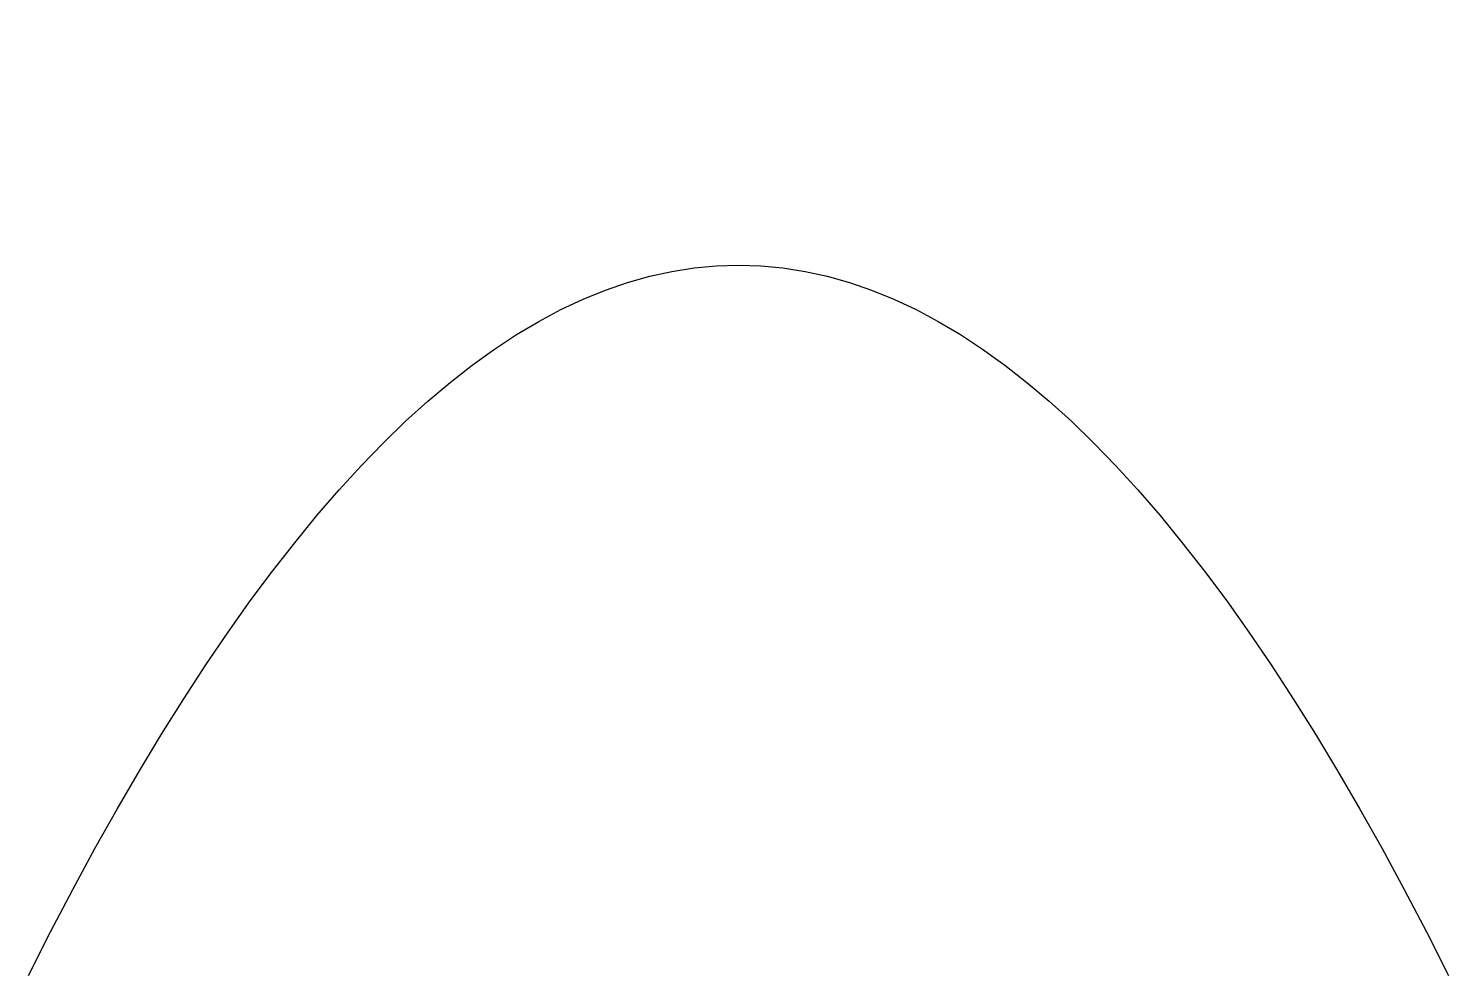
# Model space of a CAD drawing. Header units: millimetres. Extents: x 0 to 3, y 0 to 2.
import ezdxf

# ---------------------------------------------------------------- set-up
doc = ezdxf.new("R2010")
doc.units = ezdxf.units.MM

msp = doc.modelspace()

# ---------------------------------------------------------------- linework, layer by layer
msp.add_open_spline([(0, 0), (1, 2), (2, 2), (3, 0)], degree=3)

doc.saveas('drawing.dxf')
